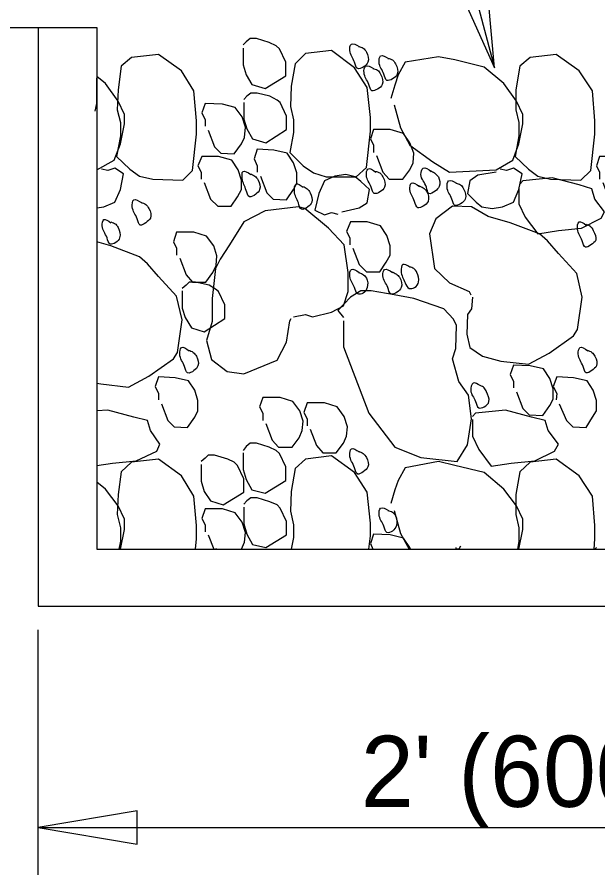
# Model space of a CAD drawing. Extents: x 1.7 to 16.3, y 0.2 to 10.2.
# Drawn here: x 6.644 to 7.379, y 2.958 to 4.043 of the extents above; entities that cross this region are included whole.
import ezdxf

# ---------------------------------------------------------------- set-up
doc = ezdxf.new("R2010")
doc.units = 0
for name, color, linetype in [('SD_P_Dimension Lines', 7, 'Continuous'), ('SD_P_Dimension Text', 7, 'Continuous'), ('SD_P_Prop Object Lines', 7, 'Continuous'), ('SD_X_Exist Object Lines', 7, 'Continuous')]:
    doc.layers.add(name, color=color, linetype=linetype)

msp = doc.modelspace()

# ---------------------------------------------------------------- linework, layer by layer
at = {"layer": 'SD_P_Dimension Lines'}
for p, q in [((7.093, 4.57), (7.248, 3.979)), ((7.248, 3.979), (7.237, 4.105)), ((7.196, 4.095), (7.248, 3.979)), ((6.671, 2.958), (6.671, 3.268)), ((6.796, 3.039), (6.671, 3.018)), ((6.796, 2.997), (6.796, 3.039)), ((6.671, 3.018), (7.731, 3.018)), ((6.671, 3.018), (6.796, 2.997))]:
    msp.add_line(p, q, dxfattribs=at)
at = {"layer": 'SD_P_Prop Object Lines'}
for p, q in [((5.831, 4.03), (6.745, 4.03)), ((6.745, 4.03), (6.745, 3.37)), ((6.745, 3.37), (7.659, 3.37))]:
    msp.add_line(p, q, dxfattribs=at)
for points in [[(6.93, 4.004), (6.93, 3.983), (6.934, 3.97), (6.941, 3.958), (6.958, 3.953), (6.984, 3.969), (6.984, 3.978), (6.984, 3.986), (6.976, 4.003), (6.972, 4.007), (6.963, 4.011), (6.947, 4.016), (6.939, 4.016), (6.934, 4.012), (6.93, 4.008)], [(6.775, 3.893), (6.77, 3.867), (6.787, 3.851), (6.799, 3.842), (6.816, 3.838), (6.854, 3.837), (6.866, 3.849), (6.871, 3.895), (6.871, 3.912), (6.868, 3.95), (6.852, 3.975), (6.823, 3.996), (6.789, 3.992), (6.776, 3.981), (6.772, 3.951), (6.771, 3.926), (6.775, 3.91), (6.775, 3.893)], [(6.994, 3.897), (6.989, 3.872), (7.006, 3.855), (7.019, 3.846), (7.035, 3.841), (7.073, 3.841), (7.086, 3.853), (7.091, 3.899), (7.091, 3.916), (7.087, 3.954), (7.071, 3.979), (7.042, 4.001), (7.009, 3.997), (6.996, 3.984), (6.991, 3.956), (6.99, 3.93), (6.994, 3.913), (6.994, 3.897)], [(7.279, 3.893), (7.274, 3.867), (7.291, 3.851), (7.303, 3.842), (7.319, 3.838), (7.357, 3.837), (7.37, 3.849), (7.375, 3.895), (7.375, 3.912), (7.372, 3.95), (7.355, 3.975), (7.326, 3.996), (7.293, 3.992), (7.28, 3.981), (7.275, 3.951), (7.275, 3.926), (7.279, 3.91), (7.279, 3.893)], [(7.121, 3.932), (7.129, 3.903), (7.141, 3.881), (7.17, 3.86), (7.191, 3.847), (7.25, 3.85), (7.271, 3.862), (7.279, 3.883), (7.284, 3.908), (7.284, 3.92), (7.276, 3.937), (7.26, 3.959), (7.235, 3.98), (7.198, 3.989), (7.177, 3.993), (7.135, 3.986), (7.126, 3.97), (7.122, 3.957), (7.117, 3.94)], [(6.745, 3.85), (6.767, 3.862), (6.775, 3.883), (6.78, 3.908), (6.78, 3.92), (6.772, 3.937), (6.756, 3.959), (6.745, 3.968)], [(6.931, 3.935), (6.931, 3.914), (6.935, 3.902), (6.942, 3.889), (6.959, 3.884), (6.985, 3.901), (6.985, 3.909), (6.985, 3.918), (6.977, 3.935), (6.973, 3.938), (6.964, 3.943), (6.948, 3.947), (6.94, 3.947), (6.935, 3.943), (6.931, 3.939)], [(6.886, 3.9), (6.894, 3.879), (6.902, 3.871), (6.919, 3.87), (6.928, 3.883), (6.932, 3.891), (6.933, 3.904), (6.929, 3.917), (6.92, 3.929), (6.904, 3.933), (6.882, 3.934), (6.878, 3.922), (6.882, 3.913), (6.882, 3.905)], [(7.099, 3.868), (7.107, 3.847), (7.115, 3.838), (7.132, 3.838), (7.141, 3.85), (7.145, 3.859), (7.146, 3.871), (7.141, 3.884), (7.133, 3.896), (7.116, 3.901), (7.095, 3.901), (7.091, 3.889), (7.095, 3.881), (7.095, 3.872)], [(6.952, 3.842), (6.96, 3.821), (6.968, 3.813), (6.985, 3.812), (6.994, 3.825), (6.998, 3.833), (6.998, 3.846), (6.994, 3.859), (6.986, 3.871), (6.969, 3.875), (6.948, 3.876), (6.944, 3.864), (6.948, 3.855), (6.948, 3.847)], [(6.881, 3.834), (6.889, 3.813), (6.898, 3.804), (6.915, 3.804), (6.923, 3.816), (6.928, 3.825), (6.928, 3.837), (6.924, 3.85), (6.916, 3.862), (6.899, 3.867), (6.878, 3.867), (6.873, 3.855), (6.877, 3.847), (6.877, 3.838)], [(7.385, 3.834), (7.393, 3.813), (7.401, 3.804), (7.418, 3.804), (7.427, 3.816), (7.431, 3.825), (7.432, 3.837), (7.428, 3.85), (7.419, 3.862), (7.403, 3.867), (7.381, 3.867), (7.377, 3.855), (7.381, 3.847), (7.381, 3.838)], [(6.745, 3.802), (6.754, 3.803), (6.768, 3.809), (6.775, 3.825), (6.779, 3.845), (6.768, 3.852), (6.759, 3.849), (6.751, 3.851)], [(7.055, 3.797), (7.077, 3.802), (7.087, 3.808), (7.09, 3.825), (7.079, 3.835), (7.072, 3.841), (7.06, 3.844), (7.046, 3.842), (7.033, 3.836), (7.026, 3.82), (7.021, 3.799), (7.033, 3.793), (7.042, 3.796), (7.05, 3.794)], [(7.25, 3.847), (7.227, 3.843), (7.217, 3.836), (7.214, 3.82), (7.225, 3.809), (7.232, 3.803), (7.245, 3.801), (7.258, 3.803), (7.272, 3.809), (7.279, 3.825), (7.283, 3.845), (7.272, 3.852), (7.263, 3.849), (7.255, 3.851)], [(7.279, 3.828), (7.279, 3.807), (7.287, 3.79), (7.303, 3.769), (7.329, 3.773), (7.358, 3.776), (7.383, 3.789), (7.387, 3.797), (7.375, 3.813), (7.371, 3.826), (7.355, 3.831), (7.321, 3.84), (7.284, 3.836), (7.28, 3.832)], [(6.994, 3.664), (7.009, 3.667), (7.018, 3.664), (7.042, 3.67), (7.057, 3.678), (7.063, 3.696), (7.063, 3.72), (7.058, 3.755), (7.038, 3.776), (7.008, 3.801), (7, 3.803), (6.958, 3.798), (6.931, 3.784), (6.913, 3.755), (6.901, 3.737), (6.895, 3.725), (6.891, 3.687), (6.891, 3.658), (6.884, 3.634), (6.89, 3.61), (6.91, 3.595), (6.931, 3.592), (6.973, 3.609), (6.985, 3.632), (6.989, 3.659), (6.991, 3.662)], [(7.22, 3.689), (7.219, 3.674), (7.214, 3.667), (7.213, 3.642), (7.217, 3.625), (7.233, 3.614), (7.256, 3.608), (7.291, 3.604), (7.317, 3.618), (7.348, 3.64), (7.353, 3.648), (7.359, 3.689), (7.352, 3.719), (7.329, 3.744), (7.315, 3.76), (7.305, 3.769), (7.268, 3.783), (7.24, 3.791), (7.219, 3.803), (7.195, 3.804), (7.174, 3.788), (7.166, 3.769), (7.172, 3.725), (7.191, 3.707), (7.216, 3.696), (7.218, 3.692)], [(7.069, 3.751), (7.077, 3.73), (7.086, 3.721), (7.103, 3.721), (7.111, 3.733), (7.116, 3.742), (7.116, 3.754), (7.112, 3.767), (7.104, 3.779), (7.087, 3.784), (7.066, 3.784), (7.061, 3.772), (7.065, 3.764), (7.065, 3.755)], [(6.85, 3.738), (6.858, 3.717), (6.866, 3.708), (6.883, 3.708), (6.892, 3.72), (6.896, 3.729), (6.897, 3.741), (6.893, 3.754), (6.884, 3.766), (6.868, 3.771), (6.846, 3.771), (6.842, 3.759), (6.846, 3.751), (6.846, 3.742)], [(6.745, 3.58), (6.75, 3.579), (6.785, 3.575), (6.811, 3.589), (6.842, 3.611), (6.847, 3.619), (6.853, 3.66), (6.846, 3.69), (6.823, 3.715), (6.809, 3.731), (6.799, 3.74), (6.763, 3.754), (6.745, 3.759)], [(6.853, 3.697), (6.853, 3.675), (6.857, 3.663), (6.865, 3.65), (6.881, 3.645), (6.907, 3.662), (6.907, 3.67), (6.907, 3.679), (6.899, 3.696), (6.895, 3.699), (6.887, 3.704), (6.87, 3.708), (6.862, 3.708), (6.858, 3.704), (6.853, 3.7)], [(7.057, 3.659), (7.057, 3.626), (7.089, 3.542), (7.122, 3.499), (7.155, 3.486), (7.201, 3.481), (7.214, 3.502), (7.219, 3.535), (7.215, 3.565), (7.203, 3.582), (7.195, 3.611), (7.199, 3.624), (7.2, 3.653), (7.196, 3.661), (7.184, 3.674), (7.146, 3.687), (7.121, 3.692), (7.092, 3.697), (7.079, 3.697), (7.066, 3.689), (7.05, 3.672), (7.057, 3.663)], [(7.276, 3.569), (7.284, 3.548), (7.292, 3.54), (7.309, 3.539), (7.318, 3.552), (7.322, 3.56), (7.322, 3.573), (7.318, 3.586), (7.31, 3.598), (7.293, 3.602), (7.272, 3.603), (7.268, 3.591), (7.272, 3.582), (7.272, 3.574)], [(6.827, 3.554), (6.835, 3.533), (6.843, 3.525), (6.86, 3.524), (6.869, 3.537), (6.873, 3.545), (6.873, 3.558), (6.869, 3.571), (6.861, 3.583), (6.844, 3.587), (6.823, 3.588), (6.819, 3.576), (6.823, 3.567), (6.823, 3.559)], [(7.33, 3.554), (7.339, 3.533), (7.347, 3.525), (7.364, 3.524), (7.372, 3.537), (7.377, 3.545), (7.377, 3.558), (7.373, 3.571), (7.365, 3.583), (7.348, 3.587), (7.327, 3.588), (7.322, 3.576), (7.327, 3.567), (7.326, 3.559)], [(6.959, 3.529), (6.967, 3.508), (6.975, 3.499), (6.992, 3.499), (7.001, 3.511), (7.005, 3.52), (7.006, 3.532), (7.002, 3.545), (6.993, 3.557), (6.977, 3.562), (6.955, 3.562), (6.951, 3.55), (6.955, 3.542), (6.955, 3.533)], [(7.015, 3.522), (7.023, 3.501), (7.031, 3.492), (7.048, 3.492), (7.057, 3.504), (7.061, 3.513), (7.062, 3.525), (7.058, 3.538), (7.049, 3.55), (7.033, 3.555), (7.011, 3.555), (7.007, 3.543), (7.011, 3.535), (7.011, 3.526)], [(6.745, 3.476), (6.765, 3.479), (6.795, 3.482), (6.821, 3.494), (6.825, 3.503), (6.813, 3.52), (6.809, 3.533), (6.792, 3.537), (6.759, 3.546), (6.745, 3.545)], [(7.22, 3.534), (7.22, 3.513), (7.228, 3.496), (7.244, 3.475), (7.269, 3.479), (7.299, 3.482), (7.324, 3.494), (7.329, 3.503), (7.316, 3.52), (7.312, 3.533), (7.295, 3.537), (7.262, 3.546), (7.224, 3.542), (7.22, 3.538)], [(6.93, 3.492), (6.93, 3.471), (6.934, 3.458), (6.941, 3.445), (6.958, 3.441), (6.984, 3.457), (6.984, 3.466), (6.984, 3.474), (6.976, 3.491), (6.972, 3.495), (6.963, 3.499), (6.947, 3.504), (6.939, 3.504), (6.934, 3.5), (6.93, 3.495)], [(6.87, 3.37), (6.871, 3.383), (6.871, 3.4), (6.868, 3.437), (6.852, 3.463), (6.823, 3.484), (6.789, 3.48), (6.776, 3.468), (6.772, 3.439), (6.771, 3.414), (6.775, 3.397), (6.775, 3.38)], [(6.877, 3.477), (6.877, 3.456), (6.881, 3.443), (6.889, 3.431), (6.905, 3.426), (6.931, 3.442), (6.931, 3.451), (6.931, 3.459), (6.923, 3.476), (6.919, 3.48), (6.911, 3.484), (6.894, 3.489), (6.886, 3.489), (6.882, 3.485), (6.877, 3.481)], [(7.089, 3.37), (7.091, 3.387), (7.091, 3.403), (7.087, 3.442), (7.071, 3.467), (7.042, 3.488), (7.009, 3.484), (6.996, 3.472), (6.991, 3.443), (6.99, 3.418), (6.994, 3.401), (6.994, 3.385)], [(7.374, 3.37), (7.375, 3.383), (7.375, 3.4), (7.372, 3.437), (7.355, 3.463), (7.326, 3.484), (7.293, 3.48), (7.28, 3.468), (7.275, 3.439), (7.275, 3.414), (7.279, 3.397), (7.279, 3.38)], [(7.279, 3.37), (7.284, 3.395), (7.284, 3.408), (7.276, 3.425), (7.26, 3.446), (7.235, 3.467), (7.198, 3.476), (7.177, 3.481), (7.135, 3.473), (7.126, 3.457), (7.122, 3.445), (7.117, 3.428)], [(6.775, 3.37), (6.78, 3.395), (6.78, 3.408), (6.772, 3.425), (6.756, 3.446), (6.745, 3.455)], [(6.931, 3.423), (6.931, 3.402), (6.935, 3.389), (6.942, 3.376), (6.959, 3.372), (6.985, 3.388), (6.985, 3.397), (6.985, 3.405), (6.977, 3.422), (6.973, 3.426), (6.964, 3.43), (6.948, 3.435), (6.94, 3.435), (6.935, 3.431), (6.931, 3.427)], [(6.928, 3.37), (6.932, 3.379), (6.933, 3.391), (6.929, 3.404), (6.92, 3.416), (6.904, 3.421), (6.882, 3.421), (6.878, 3.409), (6.882, 3.401), (6.882, 3.392)], [(7.121, 3.419), (7.129, 3.39), (7.14, 3.37)], [(6.886, 3.388), (6.893, 3.37)], [(7.142, 3.37), (7.141, 3.372), (7.133, 3.384), (7.116, 3.388), (7.095, 3.389), (7.091, 3.377), (7.094, 3.37)], [(6.775, 3.38), (6.773, 3.37)], [(6.994, 3.385), (6.991, 3.37)], [(7.279, 3.38), (7.277, 3.37)]]:
    msp.add_lwpolyline(points, dxfattribs=at)
for points in [[(7.076, 4.006), (7.082, 4.004), (7.086, 3.999), (7.088, 3.986), (7.082, 3.98), (7.075, 3.978), (7.071, 3.986), (7.065, 4.001), (7.067, 4.009), (7.077, 4.006)], [(7.113, 3.991), (7.119, 3.989), (7.123, 3.984), (7.125, 3.971), (7.119, 3.965), (7.112, 3.963), (7.108, 3.971), (7.102, 3.986), (7.104, 3.994), (7.114, 3.991)], [(7.094, 3.978), (7.1, 3.976), (7.104, 3.971), (7.106, 3.958), (7.1, 3.952), (7.093, 3.95), (7.089, 3.958), (7.083, 3.973), (7.085, 3.981), (7.095, 3.978)], [(7.097, 3.848), (7.103, 3.846), (7.107, 3.841), (7.109, 3.828), (7.103, 3.822), (7.096, 3.82), (7.092, 3.828), (7.086, 3.843), (7.088, 3.851), (7.098, 3.847)], [(7.167, 3.849), (7.172, 3.846), (7.177, 3.841), (7.178, 3.829), (7.173, 3.823), (7.165, 3.82), (7.162, 3.828), (7.155, 3.844), (7.158, 3.852), (7.168, 3.848)], [(6.939, 3.845), (6.945, 3.842), (6.949, 3.837), (6.951, 3.825), (6.946, 3.819), (6.938, 3.816), (6.934, 3.824), (6.929, 3.839), (6.93, 3.848), (6.94, 3.844)], [(7.006, 3.829), (7.011, 3.826), (7.015, 3.821), (7.017, 3.809), (7.012, 3.803), (7.004, 3.8), (7, 3.808), (6.995, 3.823), (6.997, 3.832), (7.006, 3.828)], [(7.152, 3.83), (7.158, 3.827), (7.162, 3.823), (7.164, 3.81), (7.158, 3.804), (7.151, 3.802), (7.147, 3.81), (7.141, 3.825), (7.143, 3.833), (7.153, 3.829)], [(7.199, 3.833), (7.205, 3.831), (7.209, 3.826), (7.211, 3.813), (7.205, 3.807), (7.198, 3.805), (7.194, 3.813), (7.188, 3.828), (7.19, 3.836), (7.2, 3.833)], [(6.801, 3.809), (6.807, 3.806), (6.811, 3.801), (6.813, 3.789), (6.807, 3.783), (6.8, 3.78), (6.796, 3.788), (6.79, 3.803), (6.792, 3.812), (6.802, 3.808)], [(6.763, 3.784), (6.769, 3.781), (6.772, 3.777), (6.774, 3.764), (6.769, 3.758), (6.762, 3.756), (6.758, 3.764), (6.752, 3.779), (6.754, 3.787), (6.763, 3.783)], [(7.364, 3.781), (7.37, 3.778), (7.373, 3.773), (7.376, 3.761), (7.37, 3.755), (7.363, 3.752), (7.359, 3.76), (7.353, 3.775), (7.355, 3.784), (7.364, 3.78)], [(7.076, 3.72), (7.081, 3.718), (7.086, 3.713), (7.087, 3.701), (7.082, 3.694), (7.075, 3.693), (7.071, 3.701), (7.065, 3.715), (7.067, 3.724), (7.077, 3.72)], [(7.118, 3.721), (7.124, 3.718), (7.128, 3.714), (7.13, 3.701), (7.125, 3.695), (7.117, 3.693), (7.113, 3.701), (7.107, 3.716), (7.109, 3.724), (7.119, 3.72)], [(7.141, 3.727), (7.146, 3.725), (7.15, 3.72), (7.152, 3.708), (7.147, 3.701), (7.14, 3.7), (7.135, 3.707), (7.13, 3.722), (7.132, 3.73), (7.141, 3.727)], [(6.861, 3.622), (6.867, 3.619), (6.871, 3.614), (6.873, 3.602), (6.868, 3.596), (6.86, 3.593), (6.856, 3.601), (6.85, 3.617), (6.852, 3.625), (6.862, 3.621)], [(7.365, 3.622), (7.371, 3.619), (7.375, 3.614), (7.377, 3.602), (7.371, 3.596), (7.364, 3.593), (7.36, 3.601), (7.354, 3.617), (7.356, 3.625), (7.366, 3.621)], [(7.23, 3.577), (7.235, 3.574), (7.238, 3.569), (7.241, 3.557), (7.235, 3.55), (7.228, 3.549), (7.224, 3.557), (7.218, 3.571), (7.221, 3.58), (7.23, 3.577)], [(7.076, 3.494), (7.082, 3.491), (7.086, 3.486), (7.088, 3.474), (7.082, 3.468), (7.075, 3.465), (7.071, 3.473), (7.065, 3.489), (7.067, 3.497), (7.077, 3.493)], [(7.113, 3.419), (7.119, 3.417), (7.123, 3.412), (7.124, 3.4), (7.119, 3.393), (7.112, 3.391), (7.108, 3.399), (7.102, 3.414), (7.104, 3.422), (7.114, 3.419)]]:
    msp.add_spline(points, degree=3, dxfattribs=at)
at = {"layer": 'SD_X_Exist Object Lines'}
for p, q in [((6.671, 4.03), (6.671, 3.298)), ((6.671, 3.298), (7.731, 3.298))]:
    msp.add_line(p, q, dxfattribs=at)
for points in [[(6.745, 3.962), (6.745, 3.966)], [(6.745, 3.946), (6.745, 3.962)], [(6.743, 3.924), (6.745, 3.934), (6.745, 3.946)], [(6.897, 3.37), (6.895, 3.37)], [(7.199, 3.372), (7.199, 3.37)], [(7.203, 3.37), (7.199, 3.37)], [(7.205, 3.374), (7.203, 3.37)], [(7.277, 3.37), (7.277, 3.37)], [(7.377, 3.372), (7.375, 3.37), (7.375, 3.37)]]:
    msp.add_lwpolyline(points, dxfattribs=at)

# ---------------------------------------------------------------- texts
at = {"layer": 'SD_P_Dimension Text'}
msp.add_text("2' (600)", height=0.09, dxfattribs=at).set_placement((7.079, 3.044))

doc.saveas('drawing.dxf')
